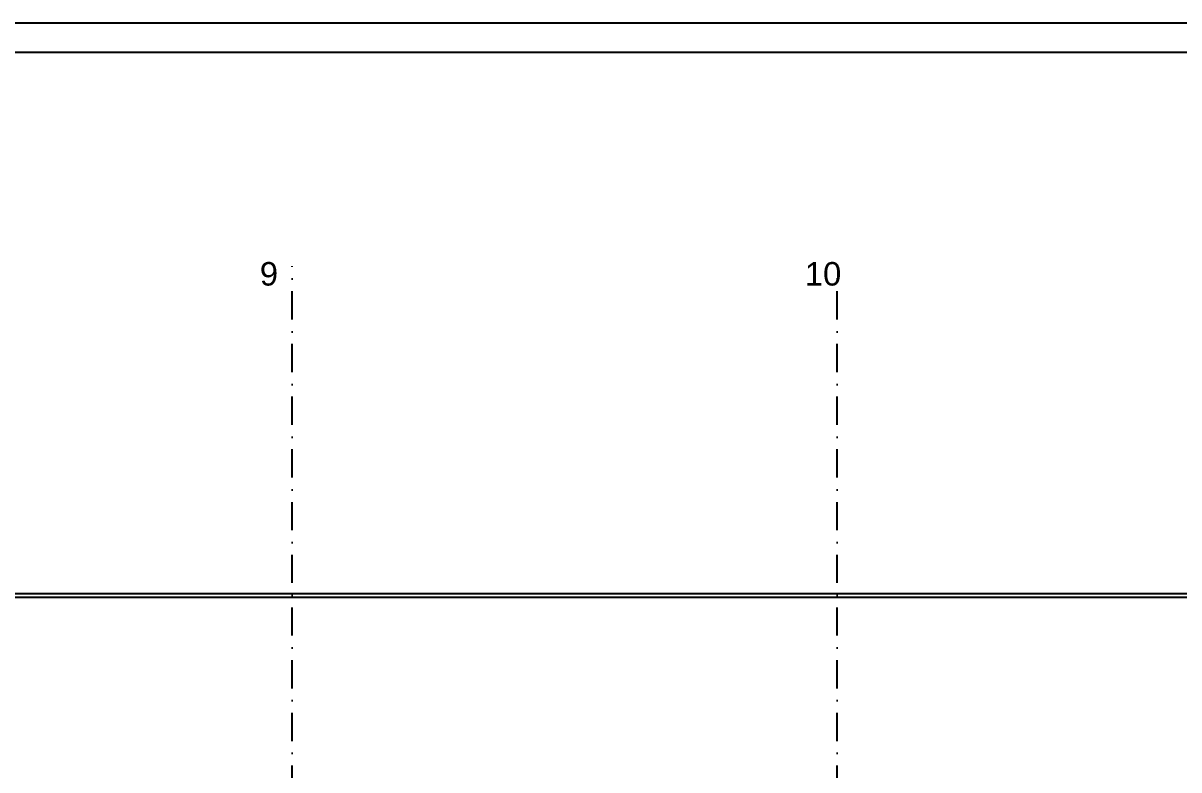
# Model space of a CAD drawing. Extents: x 3792242 to 5145247, y -1546315 to -1031918.
# Drawn here: x 3840655 to 3850485, y -1490229 to -1483880 of the extents above; entities that cross this region are included whole.
import ezdxf

# ---------------------------------------------------------------- set-up
doc = ezdxf.new("R2010")
doc.units = 0
doc.header["$MEASUREMENT"] = 0
doc.linetypes.add('BODKOCIARKOVANA_3', pattern=[5.6, 3, -1.3, 0, -1.3])
doc.layers.add('osi', color=253, linetype='CONTINUOUS')
doc.layers.add('TENKÁ', color=7, linetype='CONTINUOUS')
doc.styles.add('styl1', font='arial.ttf')

msp = doc.modelspace()

# ---------------------------------------------------------------- linework, layer by layer
at = {"layer": 'osi', "linetype": 'BODKOCIARKOVANA_3', "ltscale": 80}
for p, q in [((3842942.693, -1508356), (3842942.693, -1485946)), ((3847577.693, -1508356), (3847577.693, -1485946))]:
    msp.add_line(p, q, dxfattribs=at)
at = {"layer": 'TENKÁ', "color": 7}
for p, q in [((3869299.193, -1483879.516), (3792242.193, -1483879.516)), ((3869049.193, -1484129.516), (3792492.193, -1484129.516))]:
    msp.add_line(p, q, dxfattribs=at)
at = {"layer": 'TENKÁ'}
for p, q in [((3810412.693, -1488730.27), (3853102.693, -1488730.27)), ((3811012.693, -1488760.27), (3853102.693, -1488760.27))]:
    msp.add_line(p, q, dxfattribs=at)

# ---------------------------------------------------------------- texts
at = {"layer": 'TENKÁ', "ltscale": 0.25, "style": 'styl1'}
for s, p in [('9', (3842668.424, -1486111.054)), ('10', (3847303.424, -1486111.054))]:
    msp.add_text(s, height=200, dxfattribs=at).set_placement(p)

doc.saveas('drawing.dxf')
